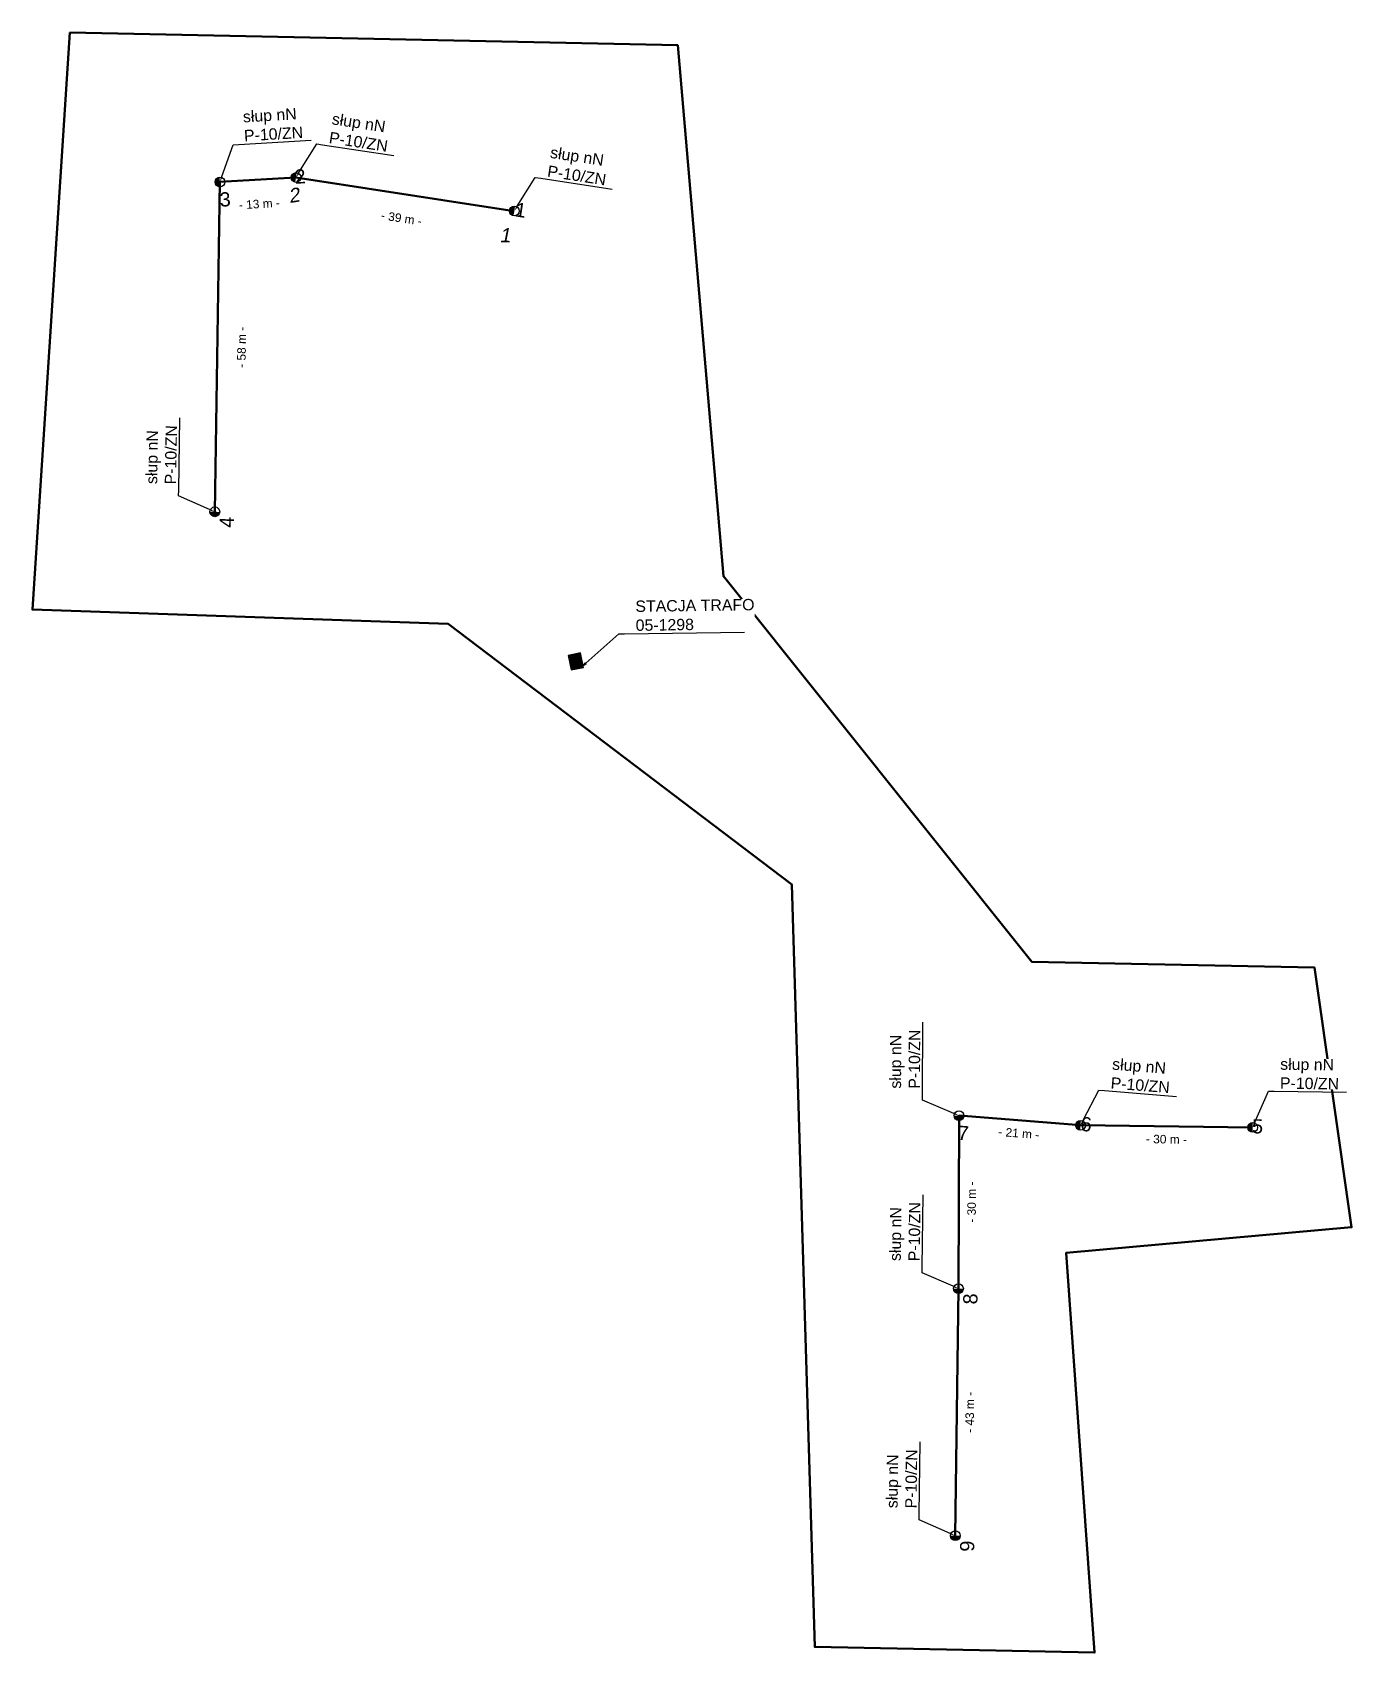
# Model space of a CAD drawing. Header units: metres. Extents: x 7531723 to 15066081, y 5784574 to 11569750.
# Drawn here: x 7532381.8 to 7532613.8, y 5785049.3 to 5785334.4 of the extents above; entities that cross this region are included whole.
import ezdxf
from ezdxf import colors
from ezdxf.entities.mleader import LeaderData, LeaderLine
from ezdxf.enums import TextEntityAlignment as Align
from ezdxf.math import Vec2, Vec3

# ---------------------------------------------------------------- set-up
doc = ezdxf.new("R2010")
doc.units = ezdxf.units.M
for name, color, linetype, lineweight in [('!tele', 30, 'Continuous', 40), ('!trafo', 6, 'Continuous', 50), ('_MM LINIA Sn', 40, 'Continuous', 30), ('_numery', 7, 'Continuous', 40)]:
    doc.layers.add(name, color=color, linetype=linetype, lineweight=lineweight)
for name, color, linetype in [('!wymiary', 7, 'Continuous'), ('_MM opisy', 7, 'Continuous'), ('_MM slupy', 5, 'Continuous'), ('_mm trafo', 3, 'Continuous'), ('_numery_05-1298_1', 7, 'Continuous')]:
    doc.layers.add(name, color=color, linetype=linetype)
doc.layers.add('_arkusze model', color=7, linetype='Continuous', lineweight=50, plot=False)
doc.layers.add('_kontrola_05-1298_1', color=8, linetype='Continuous', lineweight=50, plot=False)
doc.layers.get('0').off()
doc.styles.get("Standard").update_dxf_attribs({"font": 'arial.ttf'})
doc.dimstyles.new('opis linie', dxfattribs={"dimtxt": 1.5, "dimasz": 2.5, "dimexe": 1.25, "dimexo": 0.625, "dimgap": 2.5, "dimtad": 4, "dimdec": 0, "dimtxsty": 'Standard', "dimcen": 2.5, "dimse1": 1, "dimse2": 1, "dimsd1": 1, "dimsd2": 1, "dimclrt": 256, "dimazin": 3, "dimtfac": 1, "dimtdec": 0, "dimtmove": 0, "dimatfit": 3, "dimtfill": 1})

# ---------------------------------------------------------------- blocks, each defined once
blk = doc.blocks.new('trafo')
at = {"layer": '_mm trafo'}
h = blk.add_hatch(color=256, dxfattribs=at)
h.dxf.hatch_style = 1
h.paths.add_polyline_path([(-1.15, 1.02), (-0.52, -1.51), (1.64, -0.96), (1.01, 1.59)])
at = {"layer": '_MM LINIA Sn', "color": 2, "lineweight": 60}
for p, q in [((0.58, 0.02), (-0.43, 0.9)), ((-0.32, -0.23), (0.58, 0.02)), ((0.58, -0.92), (-0.32, -0.23)), ((0.55, -0.72), (0.41, -0.9)), ((0.41, -0.9), (0.58, -0.92)), ((0.58, -0.92), (0.55, -0.72))]:
    blk.add_line(p, q, dxfattribs=at)
at = {"layer": '_mm trafo', "flags": 128}
blk.add_lwpolyline([(-0.52, -1.52), (1.64, -0.96), (0.98, 1.58), (-1.17, 0.99), (-0.52, -1.52)], close=True, dxfattribs=at)
blk = doc.blocks.new('ZN')
at = {"layer": '_MM slupy', "transparency": 33554687}
h = blk.add_hatch(color=256, dxfattribs=at)
h.dxf.hatch_style = 1
h.paths.add_polyline_path([(0, -0.86), (0, 0.86, 1)])
at = {"layer": '_MM slupy'}
blk.add_circle((0, 0), 0.857, dxfattribs=at)
blk = doc.blocks.new('*D119')
at = {"layer": 'Defpoints', "color": 0}
for p in [(7532414.74, 5785308.05), (7532415.74, 5785308.03), (7532413.84, 5785250.03)]:
    blk.add_point(p, dxfattribs=at)
at = {"layer": '!wymiary', "insert": (7532418.56, 5785278.97), "char_height": 1.5, "attachment_point": 5, "rotation": 89.1153, "bg_fill": 3, "box_fill_scale": 1.1, "bg_fill_color": 9, "bg_fill_true_color": 13158600, "bg_fill_transparency": 0}
blk.add_mtext('\\A1;- 58 m -', dxfattribs=at)
blk = doc.blocks.new('*D120')
at = {"layer": 'Defpoints', "color": 0}
for p in [(7532414.74, 5785308.05), (7532428.12, 5785308.84), (7532428.18, 5785307.84)]:
    blk.add_point(p, dxfattribs=at)
at = {"layer": '!wymiary', "insert": (7532421.68, 5785304.19), "char_height": 1.5, "attachment_point": 5, "rotation": 3.379, "bg_fill": 3, "box_fill_scale": 1.1, "bg_fill_color": 9, "bg_fill_true_color": 13158600, "bg_fill_transparency": 0}
blk.add_mtext('\\A1;- 13 m -', dxfattribs=at)
blk = doc.blocks.new('*D121')
at = {"layer": 'Defpoints', "color": 0}
for p in [(7532428.12, 5785308.84), (7532466.37, 5785301.95), (7532466.52, 5785302.94)]:
    blk.add_point(p, dxfattribs=at)
at = {"layer": '!wymiary', "insert": (7532446.67, 5785301.67), "char_height": 1.5, "attachment_point": 5, "rotation": 351.2651, "bg_fill": 3, "box_fill_scale": 1.1, "bg_fill_color": 9, "bg_fill_true_color": 13158600, "bg_fill_transparency": 0}
blk.add_mtext('\\A1;- 39 m -', dxfattribs=at)
blk = doc.blocks.new('*D122')
at = {"layer": 'Defpoints', "color": 0}
for p in [(7532566.12, 5785143.11), (7532566.11, 5785142.11), (7532596.38, 5785141.73)]:
    blk.add_point(p, dxfattribs=at)
at = {"layer": '!wymiary', "insert": (7532581.22, 5785139.65), "char_height": 1.5, "attachment_point": 5, "rotation": 359.2827, "bg_fill": 3, "box_fill_scale": 1.1, "bg_fill_color": 9, "bg_fill_true_color": 13158600, "bg_fill_transparency": 0}
blk.add_mtext('\\A1;- 30 m -', dxfattribs=at)
blk = doc.blocks.new('*D123')
at = {"layer": 'Defpoints', "color": 0}
for p in [(7532544.74, 5785143.81), (7532544.82, 5785144.81), (7532566.11, 5785142.11)]:
    blk.add_point(p, dxfattribs=at)
at = {"layer": '!wymiary', "insert": (7532555.25, 5785140.71), "char_height": 1.5, "attachment_point": 5, "rotation": 355.4517, "bg_fill": 3, "box_fill_scale": 1.1, "bg_fill_color": 9, "bg_fill_true_color": 13158600, "bg_fill_transparency": 0}
blk.add_mtext('\\A1;- 21 m -', dxfattribs=at)
blk = doc.blocks.new('*D124')
at = {"layer": 'Defpoints', "color": 0}
for p in [(7532544.74, 5785143.81), (7532543.64, 5785113.38), (7532544.64, 5785113.38)]:
    blk.add_point(p, dxfattribs=at)
at = {"layer": '!wymiary', "insert": (7532546.96, 5785128.59), "char_height": 1.5, "attachment_point": 5, "rotation": 89.8136, "bg_fill": 3, "box_fill_scale": 1.1, "bg_fill_color": 9, "bg_fill_true_color": 13158600, "bg_fill_transparency": 0}
blk.add_mtext('\\A1;- 30 m -', dxfattribs=at)
blk = doc.blocks.new('*D125')
at = {"layer": 'Defpoints', "color": 0}
for p in [(7532544.64, 5785113.38), (7532543.08, 5785069.91), (7532544.08, 5785069.9)]:
    blk.add_point(p, dxfattribs=at)
at = {"layer": '!wymiary', "insert": (7532546.63, 5785091.61), "char_height": 1.5, "attachment_point": 5, "rotation": 89.2621, "bg_fill": 3, "box_fill_scale": 1.1, "bg_fill_color": 9, "bg_fill_true_color": 13158600, "bg_fill_transparency": 0}
blk.add_mtext('\\A1;- 43 m -', dxfattribs=at)
blk = doc.blocks.new('q')
at = {"layer": '_MM slupy'}
blk.add_blockref('ZN', (0, 0), dxfattribs=at)
at = {"layer": '_MM opisy'}
ml = blk.add_multileader_mtext('Standard', dxfattribs=at)
ml.set_content('\\pxql;słup nN\\PP-10/ZN', color=256)
ml.set_leader_properties()
ml.build(insert=Vec2(0, 0))
ml.multileader.update_dxf_attribs({"has_text_frame": 1, "text_left_attachment_type": 5, "text_right_attachment_type": 5, "dogleg_length": 1, "arrow_head_size": 1})
ctx = ml.context
ctx.base_point, ctx.char_height, ctx.arrow_head_size, ctx.landing_gap_size, ctx.plane_origin = Vec3(3.71, 6.41), 2, 1, 1, Vec3(1.72, -1.42)
ctx.left_attachment, ctx.right_attachment = 5, 5
notes = []
notes.append((ctx, [(0, (1, 1, 0), (2.71, 6.41), (1, 0), 1, [(0, [(0, 0), (2.71, 6.41)], 0, [])])]))
ctx.mtext.insert, ctx.mtext.flow_direction = Vec3(4.71, 12.21), 5
ctx.mtext.has_bg_fill, ctx.mtext.bg_color, ctx.mtext.bg_scale_factor, ctx.mtext.bg_transparency, ctx.mtext.use_window_bg_color = 1, -1023410175, 1, 0, 1
for ctx, leaders in notes:
    for number, flags, end, landing, length, lines in leaders:
        leader = LeaderData()
        leader.index, (leader.has_last_leader_line, leader.has_dogleg_vector, leader.attachment_direction) = number, flags
        leader.last_leader_point, leader.dogleg_vector, leader.dogleg_length = Vec3(end), Vec3(landing), length
        for number, points, colour, breaks in lines:
            line = LeaderLine()
            line.index, line.vertices, line.color, line.breaks = number, Vec3.list(points), colors.encode_raw_color(colour), breaks
            leader.lines.append(line)
        ctx.leaders.append(leader)

msp = doc.modelspace()

# ---------------------------------------------------------------- linework, layer by layer
at = {"layer": '!tele'}
for points in [[(7532413.84, 5785250.03), (7532414.74, 5785308.05), (7532428.12, 5785308.84), (7532466.52, 5785302.94)], [(7532596.38, 5785141.73), (7532566.11, 5785142.11), (7532544.74, 5785143.81), (7532544.64, 5785113.38), (7532544.08, 5785069.9)]]:
    msp.add_lwpolyline(points, dxfattribs=at)
at = {"layer": '!trafo'}
msp.add_lwpolyline([(7532388.34, 5785334.36), (7532381.76, 5785232.82), (7532454.9, 5785230.3), (7532515.35, 5785184.45), (7532519.37, 5785050.35), (7532568.59, 5785049.35), (7532563.56, 5785119.66), (7532613.79, 5785124.18), (7532607.26, 5785169.88), (7532557.54, 5785170.89), (7532503.3, 5785238.69), (7532495.26, 5785332.1)], close=True, dxfattribs=at)

# ---------------------------------------------------------------- block references
at = {"layer": '_arkusze model', "rotation": 357.3066721443945}
msp.add_blockref('trafo', (7532477.09, 5785223.7), dxfattribs=at)

# ---------------------------------------------------------------- next in the draw order: block references
for p, rotation in [((7532414.74, 5785308.05), 3.379011765171499), ((7532466.52, 5785302.94), 351.2650502193048), ((7532413.84, 5785250.03), 89.11525442892959), ((7532544.74, 5785143.81), 89.8135902533524), ((7532566.11, 5785142.11), 355.451654834677), ((7532596.38, 5785141.73), 359.282680920112), ((7532544.64, 5785113.38), 89.26210067739439), ((7532544.08, 5785069.9), 89.26210067739439)]:
    msp.add_blockref('q', p, dxfattribs=dict(rotation=rotation))

# ---------------------------------------------------------------- next in the draw order: leaders
at = {"layer": '_mm trafo', "color": 3}
ml = msp.add_multileader_mtext('Standard', dxfattribs=at)
ml.set_content('STACJA TRAFO\\P05-1298', color=3)
ml.set_leader_properties()
ml.build(insert=Vec2(0, 0))
ml.multileader.update_dxf_attribs({"has_text_frame": 1, "text_left_attachment_type": 5, "text_right_attachment_type": 5, "dogleg_length": 1, "arrow_head_size": 1.5})
ctx = ml.context
ctx.base_point, ctx.char_height, ctx.arrow_head_size, ctx.plane_origin, ctx.plane_x_axis, ctx.plane_y_axis = Vec3(7532485.88, 5785228.56), 2, 1.5, Vec3(7532481.23, 5785191.61), Vec3(0.999891, 0.014731), Vec3(-0.014731, 0.999891)
ctx.left_attachment, ctx.right_attachment, ctx.attachment_type = 5, 5, 2
notes = []
notes.append((ctx, [(0, (1, 1, 0), (7532484.88, 5785228.54), (0.999891, 0.014731), 1, [(0, [(7532478, 5785222.42)], 0, [])])]))
ctx.mtext.insert, ctx.mtext.text_direction, ctx.mtext.rotation, ctx.mtext.flow_direction = Vec3(7532487.8, 5785234.41), Vec3(0.999891, 0.014731), 6.129723, 5
ctx.mtext.has_bg_fill, ctx.mtext.bg_color, ctx.mtext.bg_scale_factor, ctx.mtext.bg_transparency, ctx.mtext.use_window_bg_color = 1, -1073741824, 1, 0, 1
for ctx, leaders in notes:
    for number, flags, end, landing, length, lines in leaders:
        leader = LeaderData()
        leader.index, (leader.has_last_leader_line, leader.has_dogleg_vector, leader.attachment_direction) = number, flags
        leader.last_leader_point, leader.dogleg_vector, leader.dogleg_length = Vec3(end), Vec3(landing), length
        for number, points, colour, breaks in lines:
            line = LeaderLine()
            line.index, line.vertices, line.color, line.breaks = number, Vec3.list(points), colors.encode_raw_color(colour), breaks
            leader.lines.append(line)
        ctx.leaders.append(leader)

# ---------------------------------------------------------------- next in the draw order: block references
at = {"rotation": 351.2650502193048}
msp.add_blockref('q', (7532428.12, 5785308.84), dxfattribs=at)

# ---------------------------------------------------------------- next in the draw order: dimensions: what is measured, and where the dimension line sits
at = {"layer": '!wymiary'}
for p1, p2, picture, middle in [((7532413.84, 5785250.03), (7532414.74, 5785308.05), '*D119', (7532418.56, 5785278.97)), ((7532596.38, 5785141.73), (7532566.11, 5785142.11), '*D122', (7532581.22, 5785139.65))]:
    dim = msp.add_aligned_dim(p1=p1, p2=p2, distance=-1, dimstyle='opis linie', dxfattribs=at)
    dim.commit()
    dim.dimension.update_dxf_attribs({"geometry": picture, "text_midpoint": middle})

# ---------------------------------------------------------------- next in the draw order: texts
at = {"layer": '_numery_05-1298_1', "color": 7}
msp.add_text('4', height=2.5, rotation=89.1153, dxfattribs=at).set_placement((7532414.69, 5785248.22), align=Align.TOP_CENTER)
msp.add_text('5', height=2.5, rotation=359.2827, dxfattribs=at).set_placement((7532597.22, 5785139.92), align=Align.BOTTOM_CENTER)

# ---------------------------------------------------------------- next in the draw order: dimensions: what is measured, and where the dimension line sits
at = {"layer": '!wymiary'}
for p1, p2, picture, middle in [((7532414.74, 5785308.05), (7532428.12, 5785308.84), '*D120', (7532421.68, 5785304.19)), ((7532566.11, 5785142.11), (7532544.74, 5785143.81), '*D123', (7532555.25, 5785140.71))]:
    dim = msp.add_aligned_dim(p1=p1, p2=p2, distance=-1, dimstyle='opis linie', dxfattribs=at)
    dim.commit()
    dim.dimension.update_dxf_attribs({"geometry": picture, "text_midpoint": middle})

# ---------------------------------------------------------------- next in the draw order: linework, layer by layer
at = {"layer": '_kontrola_05-1298_1', "color": 8}
for points in [[(7532414.74, 5785308.05), (7532413.84, 5785250.03)], [(7532596.38, 5785141.73), (7532566.11, 5785142.11)]]:
    msp.add_lwpolyline(points, dxfattribs=at)

# ---------------------------------------------------------------- next in the draw order: texts
at = {"layer": '_numery_05-1298_1', "color": 7}
msp.add_text('3', height=2.5, rotation=3.379, dxfattribs=at).set_placement((7532415.58, 5785306.24), align=Align.TOP_CENTER)
msp.add_text('6', height=2.5, rotation=355.4517, dxfattribs=at).set_placement((7532566.95, 5785140.3), align=Align.BOTTOM_CENTER)

# ---------------------------------------------------------------- next in the draw order: dimensions: what is measured, and where the dimension line sits
at = {"layer": '!wymiary'}
for p1, p2, picture, middle in [((7532428.12, 5785308.84), (7532466.52, 5785302.94), '*D121', (7532446.67, 5785301.67)), ((7532544.74, 5785143.81), (7532544.64, 5785113.38), '*D124', (7532546.96, 5785128.59))]:
    dim = msp.add_aligned_dim(p1=p1, p2=p2, distance=-1, dimstyle='opis linie', dxfattribs=at)
    dim.commit()
    dim.dimension.update_dxf_attribs({"geometry": picture, "text_midpoint": middle})

# ---------------------------------------------------------------- next in the draw order: linework, layer by layer
at = {"layer": '_kontrola_05-1298_1', "color": 8}
for points in [[(7532428.12, 5785308.84), (7532414.74, 5785308.05)], [(7532466.52, 5785302.94), (7532428.12, 5785308.84)], [(7532566.11, 5785142.11), (7532544.74, 5785143.81)]]:
    msp.add_lwpolyline(points, dxfattribs=at)

# ---------------------------------------------------------------- next in the draw order: texts
at = {"layer": '_numery', "oblique": 10}
for s, rotation, p in [('2', 8.612, (7532426.98, 5785304.34)), ('1', 358.8205, (7532463.9, 5785297.46))]:
    msp.add_text(s, height=2.5, rotation=rotation, dxfattribs=at).set_placement(p)
at = {"layer": '_numery_05-1298_1', "color": 7}
for s, rotation, p in [('2', 3.379, (7532428.96, 5785307.03)), ('1', 351.2651, (7532467.36, 5785301.13))]:
    msp.add_text(s, height=2.5, rotation=rotation, dxfattribs=at).set_placement(p, align=Align.BOTTOM_CENTER)
msp.add_text('7', height=2.5, rotation=-4.5483, dxfattribs=at).set_placement((7532545.58, 5785142), align=Align.TOP_CENTER)

# ---------------------------------------------------------------- next in the draw order: dimensions: what is measured, and where the dimension line sits
at = {"layer": '!wymiary'}
dim = msp.add_aligned_dim(p1=(7532544.64, 5785113.38), p2=(7532544.08, 5785069.9), distance=-1, dimstyle='opis linie', dxfattribs=at)
dim.commit()
dim.dimension.update_dxf_attribs({"geometry": '*D125', "text_midpoint": (7532546.63, 5785091.61)})

# ---------------------------------------------------------------- next in the draw order: linework, layer by layer
at = {"layer": '_kontrola_05-1298_1', "color": 8}
for points in [[(7532544.74, 5785143.81), (7532544.64, 5785113.38)], [(7532544.64, 5785113.38), (7532544.08, 5785069.9)]]:
    msp.add_lwpolyline(points, dxfattribs=at)

# ---------------------------------------------------------------- next in the draw order: texts
at = {"layer": '_numery_05-1298_1', "color": 7}
for s, rotation, p in [('8', 89.8136, (7532545.48, 5785111.57)), ('9', 89.2621, (7532544.92, 5785068.09))]:
    msp.add_text(s, height=2.5, rotation=rotation, dxfattribs=at).set_placement(p, align=Align.TOP_CENTER)

doc.saveas('drawing.dxf')
